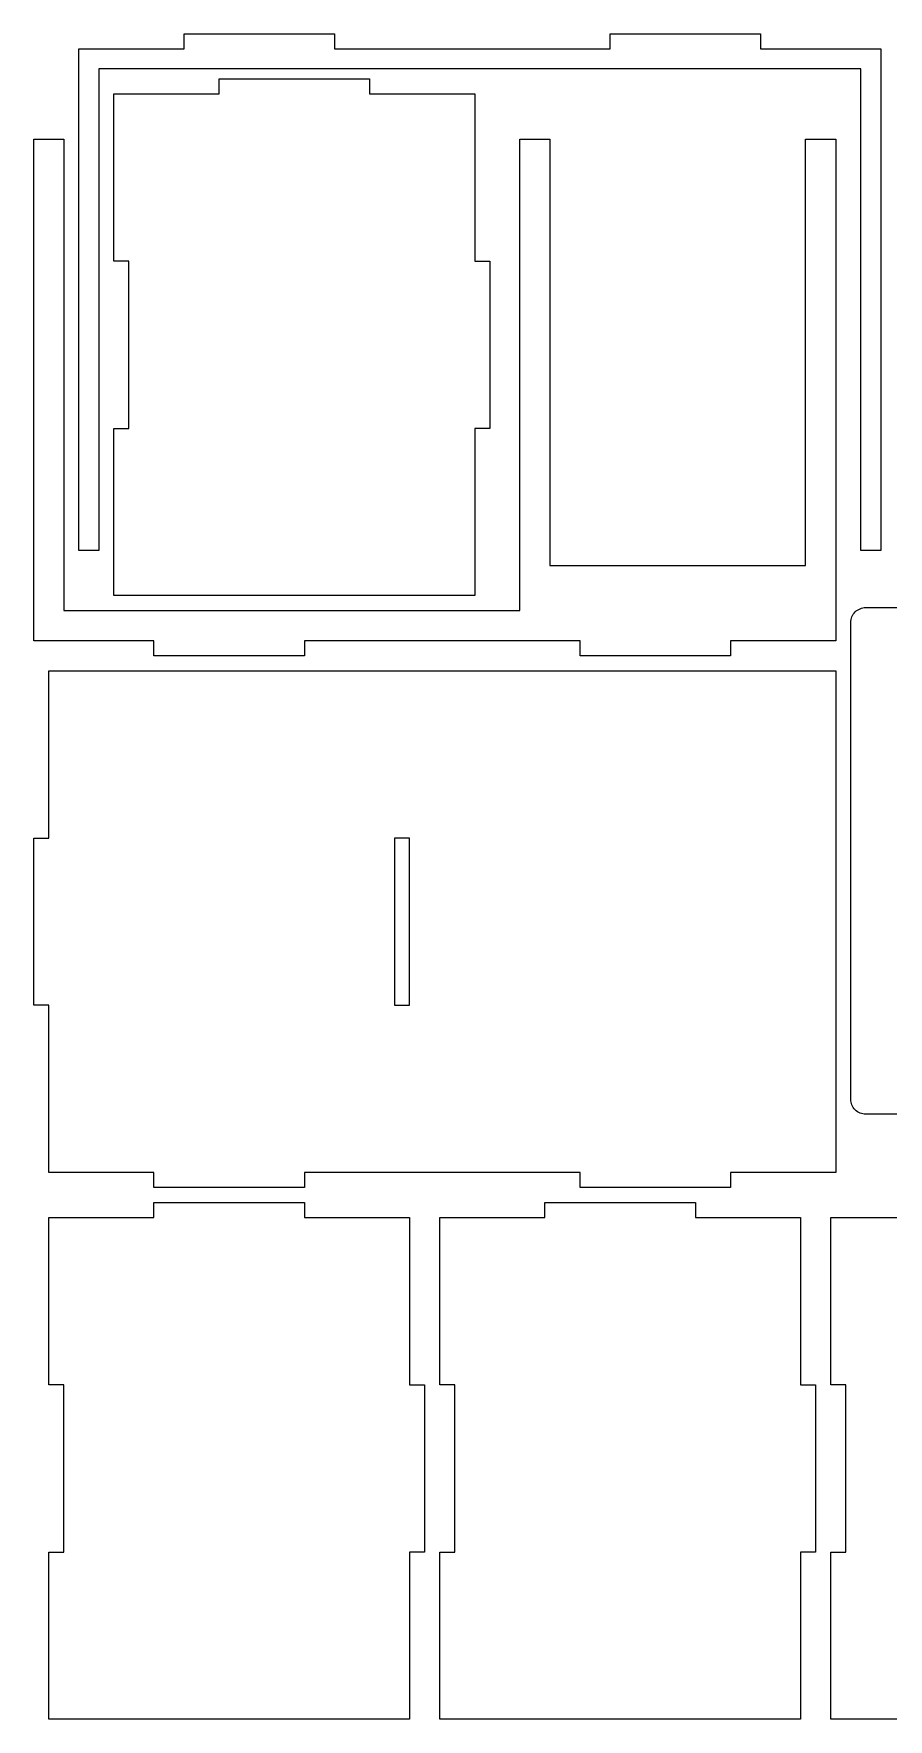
# Model space of a CAD drawing. Header units: millimetres. Extents: x -172 to 506, y -168 to 168.
# Drawn here: x -171.5 to -1, y -168 to 168 of the extents above; entities that cross this region are included whole.
import ezdxf

# ---------------------------------------------------------------- set-up
doc = ezdxf.new("R2010")
doc.units = ezdxf.units.MM
doc.header["$MEASUREMENT"] = 0
doc.layers.add('Camada 1', color=7, linetype='Continuous')

msp = doc.modelspace()

# ---------------------------------------------------------------- linework, layer by layer
at = {"layer": 'Camada 1', "color": 250, "lineweight": 20}
for points, knots in [([(-111.5, 168), (-111.5, 168), (-141.5, 168), (-141.5, 168), (-141.5, 168), (-141.5, 168), (-141.5, 165), (-141.5, 165), (-141.5, 165), (-141.5, 165), (-162.5, 165), (-162.5, 165), (-162.5, 165), (-162.5, 165), (-162.5, 65), (-162.5, 65), (-162.5, 65), (-162.5, 65), (-158.5, 65), (-158.5, 65), (-158.5, 65), (-158.5, 65), (-158.5, 161), (-158.5, 161), (-158.5, 161), (-158.5, 161), (-6.5, 161), (-6.5, 161), (-6.5, 161), (-6.5, 161), (-6.5, 65), (-6.5, 65), (-6.5, 65), (-6.5, 65), (-2.5, 65), (-2.5, 65), (-2.5, 65), (-2.5, 65), (-2.5, 165), (-2.5, 165), (-2.5, 165), (-2.5, 165), (-26.5, 165), (-26.5, 165), (-26.5, 165), (-26.5, 165), (-26.5, 168), (-26.5, 168), (-26.5, 168), (-26.5, 168), (-56.5, 168), (-56.5, 168), (-56.5, 168), (-56.5, 168), (-56.5, 165), (-56.5, 165), (-56.5, 165), (-56.5, 165), (-111.5, 165), (-111.5, 165), (-111.5, 165), (-111.5, 165), (-111.5, 168), (-111.5, 168)], [0, 0, 0, 0, 0.05882353, 0.05882353, 0.05882353, 0.05882353, 0.11764706, 0.11764706, 0.11764706, 0.11764706, 0.17647059, 0.17647059, 0.17647059, 0.17647059, 0.23529412, 0.23529412, 0.23529412, 0.23529412, 0.29411765, 0.29411765, 0.29411765, 0.29411765, 0.35294118, 0.35294118, 0.35294118, 0.35294118, 0.41176471, 0.41176471, 0.41176471, 0.41176471, 0.47058824, 0.47058824, 0.47058824, 0.47058824, 0.52941176, 0.52941176, 0.52941176, 0.52941176, 0.58823529, 0.58823529, 0.58823529, 0.58823529, 0.64705882, 0.64705882, 0.64705882, 0.64705882, 0.70588235, 0.70588235, 0.70588235, 0.70588235, 0.76470588, 0.76470588, 0.76470588, 0.76470588, 0.82352941, 0.82352941, 0.82352941, 0.82352941, 0.88235294, 0.88235294, 0.88235294, 0.88235294, 1, 1, 1, 1]), ([(-104.5, 156), (-104.5, 156), (-104.5, 159), (-104.5, 159), (-104.5, 159), (-104.5, 159), (-134.5, 159), (-134.5, 159), (-134.5, 159), (-134.5, 159), (-134.5, 156), (-134.5, 156), (-134.5, 156), (-134.5, 156), (-155.5, 156), (-155.5, 156), (-155.5, 156), (-155.5, 156), (-155.5, 122.6667), (-155.5, 122.6667), (-155.5, 122.6667), (-155.5, 122.6667), (-152.5, 122.6667), (-152.5, 122.6667), (-152.5, 122.6667), (-152.5, 122.6667), (-152.5, 89.3333), (-152.5, 89.3333), (-152.5, 89.3333), (-152.5, 89.3333), (-155.5, 89.3333), (-155.5, 89.3333), (-155.5, 89.3333), (-155.5, 89.3333), (-155.5, 56), (-155.5, 56), (-155.5, 56), (-155.5, 56), (-83.5, 56), (-83.5, 56), (-83.5, 56), (-83.5, 56), (-83.5, 89.3333), (-83.5, 89.3333), (-83.5, 89.3333), (-83.5, 89.3333), (-80.5, 89.3333), (-80.5, 89.3333), (-80.5, 89.3333), (-80.5, 89.3333), (-80.5, 122.6667), (-80.5, 122.6667), (-80.5, 122.6667), (-80.5, 122.6667), (-83.5, 122.6667), (-83.5, 122.6667), (-83.5, 122.6667), (-83.5, 122.6667), (-83.5, 156), (-83.5, 156), (-83.5, 156), (-83.5, 156), (-104.5, 156), (-104.5, 156)], [0, 0, 0, 0, 0.05882353, 0.05882353, 0.05882353, 0.05882353, 0.11764706, 0.11764706, 0.11764706, 0.11764706, 0.17647059, 0.17647059, 0.17647059, 0.17647059, 0.23529412, 0.23529412, 0.23529412, 0.23529412, 0.29411765, 0.29411765, 0.29411765, 0.29411765, 0.35294118, 0.35294118, 0.35294118, 0.35294118, 0.41176471, 0.41176471, 0.41176471, 0.41176471, 0.47058824, 0.47058824, 0.47058824, 0.47058824, 0.52941176, 0.52941176, 0.52941176, 0.52941176, 0.58823529, 0.58823529, 0.58823529, 0.58823529, 0.64705882, 0.64705882, 0.64705882, 0.64705882, 0.70588235, 0.70588235, 0.70588235, 0.70588235, 0.76470588, 0.76470588, 0.76470588, 0.76470588, 0.82352941, 0.82352941, 0.82352941, 0.82352941, 0.88235294, 0.88235294, 0.88235294, 0.88235294, 1, 1, 1, 1]), ([(-62.5, 44), (-62.5, 44), (-32.5, 44), (-32.5, 44), (-32.5, 44), (-32.5, 44), (-32.5, 47), (-32.5, 47), (-32.5, 47), (-32.5, 47), (-11.5, 47), (-11.5, 47), (-11.5, 47), (-11.5, 47), (-11.5, 147), (-11.5, 147), (-11.5, 147), (-11.5, 147), (-17.5, 147), (-17.5, 147), (-17.5, 147), (-17.5, 147), (-17.5, 62), (-17.5, 62), (-17.5, 62), (-17.5, 62), (-68.5, 62), (-68.5, 62), (-68.5, 62), (-68.5, 62), (-68.5, 147), (-68.5, 147), (-68.5, 147), (-68.5, 147), (-74.5, 147), (-74.5, 147), (-74.5, 147), (-74.5, 147), (-74.5, 53), (-74.5, 53), (-74.5, 53), (-74.5, 53), (-165.5, 53), (-165.5, 53), (-165.5, 53), (-165.5, 53), (-165.5, 147), (-165.5, 147), (-165.5, 147), (-165.5, 147), (-171.5, 147), (-171.5, 147), (-171.5, 147), (-171.5, 147), (-171.5, 47), (-171.5, 47), (-171.5, 47), (-171.5, 47), (-147.5, 47), (-147.5, 47), (-147.5, 47), (-147.5, 47), (-147.5, 44), (-147.5, 44), (-147.5, 44), (-147.5, 44), (-117.5, 44), (-117.5, 44), (-117.5, 44), (-117.5, 44), (-117.5, 47), (-117.5, 47), (-117.5, 47), (-117.5, 47), (-62.5, 47), (-62.5, 47), (-62.5, 47), (-62.5, 47), (-62.5, 44), (-62.5, 44)], [0, 0, 0, 0, 0.04761905, 0.04761905, 0.04761905, 0.04761905, 0.0952381, 0.0952381, 0.0952381, 0.0952381, 0.14285714, 0.14285714, 0.14285714, 0.14285714, 0.19047619, 0.19047619, 0.19047619, 0.19047619, 0.23809524, 0.23809524, 0.23809524, 0.23809524, 0.28571429, 0.28571429, 0.28571429, 0.28571429, 0.33333333, 0.33333333, 0.33333333, 0.33333333, 0.38095238, 0.38095238, 0.38095238, 0.38095238, 0.42857143, 0.42857143, 0.42857143, 0.42857143, 0.47619048, 0.47619048, 0.47619048, 0.47619048, 0.52380952, 0.52380952, 0.52380952, 0.52380952, 0.57142857, 0.57142857, 0.57142857, 0.57142857, 0.61904762, 0.61904762, 0.61904762, 0.61904762, 0.66666667, 0.66666667, 0.66666667, 0.66666667, 0.71428571, 0.71428571, 0.71428571, 0.71428571, 0.76190476, 0.76190476, 0.76190476, 0.76190476, 0.80952381, 0.80952381, 0.80952381, 0.80952381, 0.85714286, 0.85714286, 0.85714286, 0.85714286, 0.9047619, 0.9047619, 0.9047619, 0.9047619, 1, 1, 1, 1]), ([(168.5, 53.6098), (168.5, 53.6098), (-5.5, 53.6098), (-5.5, 53.6098), (-5.5, 53.6098), (-6.2956, 53.6098), (-7.0587, 53.2937), (-7.6213, 52.7311), (-7.6213, 52.7311), (-8.1839, 52.1685), (-8.5, 51.4054), (-8.5, 50.6098), (-8.5, 50.6098), (-8.5, 50.6098), (-8.5, -44.3902), (-8.5, -44.3902), (-8.5, -44.3902), (-8.5, -45.1858), (-8.1839, -45.9489), (-7.6213, -46.5115), (-7.6213, -46.5115), (-7.0587, -47.0741), (-6.2956, -47.3902), (-5.5, -47.3902), (-5.5, -47.3902), (-5.5, -47.3902), (168.5, -47.3902), (168.5, -47.3902), (168.5, -47.3902), (170.1568, -47.3902), (171.5, -46.0471), (171.5, -44.3902), (171.5, -44.3902), (171.5, -44.3902), (171.5, 50.6098), (171.5, 50.6098), (171.5, 50.6098), (171.5, 51.4054), (171.1839, 52.1685), (170.6213, 52.7311), (170.6213, 52.7311), (170.0587, 53.2937), (169.2956, 53.6098), (168.5, 53.6098)], [0, 0, 0, 0, 0.08333333, 0.08333333, 0.08333333, 0.08333333, 0.16666667, 0.16666667, 0.16666667, 0.16666667, 0.25, 0.25, 0.25, 0.25, 0.33333333, 0.33333333, 0.33333333, 0.33333333, 0.41666667, 0.41666667, 0.41666667, 0.41666667, 0.5, 0.5, 0.5, 0.5, 0.58333333, 0.58333333, 0.58333333, 0.58333333, 0.66666667, 0.66666667, 0.66666667, 0.66666667, 0.75, 0.75, 0.75, 0.75, 0.83333333, 0.83333333, 0.83333333, 0.83333333, 1, 1, 1, 1]), ([(-168.5, -25.6667), (-168.5, -25.6667), (-168.5, -59), (-168.5, -59), (-168.5, -59), (-168.5, -59), (-147.5, -59), (-147.5, -59), (-147.5, -59), (-147.5, -59), (-147.5, -62), (-147.5, -62), (-147.5, -62), (-147.5, -62), (-117.5, -62), (-117.5, -62), (-117.5, -62), (-117.5, -62), (-117.5, -59), (-117.5, -59), (-117.5, -59), (-117.5, -59), (-62.5, -59), (-62.5, -59), (-62.5, -59), (-62.5, -59), (-62.5, -62), (-62.5, -62), (-62.5, -62), (-62.5, -62), (-32.5, -62), (-32.5, -62), (-32.5, -62), (-32.5, -62), (-32.5, -59), (-32.5, -59), (-32.5, -59), (-32.5, -59), (-11.5, -59), (-11.5, -59), (-11.5, -59), (-11.5, -59), (-11.5, 41), (-11.5, 41), (-11.5, 41), (-11.5, 41), (-168.5, 41), (-168.5, 41), (-168.5, 41), (-168.5, 41), (-168.5, 7.6667), (-168.5, 7.6667), (-168.5, 7.6667), (-168.5, 7.6667), (-171.5, 7.6667), (-171.5, 7.6667), (-171.5, 7.6667), (-171.5, 7.6667), (-171.5, -25.6667), (-171.5, -25.6667), (-171.5, -25.6667), (-171.5, -25.6667), (-168.5, -25.6667), (-168.5, -25.6667)], [0, 0, 0, 0, 0.05882353, 0.05882353, 0.05882353, 0.05882353, 0.11764706, 0.11764706, 0.11764706, 0.11764706, 0.17647059, 0.17647059, 0.17647059, 0.17647059, 0.23529412, 0.23529412, 0.23529412, 0.23529412, 0.29411765, 0.29411765, 0.29411765, 0.29411765, 0.35294118, 0.35294118, 0.35294118, 0.35294118, 0.41176471, 0.41176471, 0.41176471, 0.41176471, 0.47058824, 0.47058824, 0.47058824, 0.47058824, 0.52941176, 0.52941176, 0.52941176, 0.52941176, 0.58823529, 0.58823529, 0.58823529, 0.58823529, 0.64705882, 0.64705882, 0.64705882, 0.64705882, 0.70588235, 0.70588235, 0.70588235, 0.70588235, 0.76470588, 0.76470588, 0.76470588, 0.76470588, 0.82352941, 0.82352941, 0.82352941, 0.82352941, 0.88235294, 0.88235294, 0.88235294, 0.88235294, 1, 1, 1, 1]), ([(-99.5, -25.6667), (-99.5, -25.6667), (-99.5, 7.6667), (-99.5, 7.6667), (-99.5, 7.6667), (-99.5, 7.6667), (-96.5, 7.6667), (-96.5, 7.6667), (-96.5, 7.6667), (-96.5, 7.6667), (-96.5, -25.6667), (-96.5, -25.6667), (-96.5, -25.6667), (-96.5, -25.6667), (-99.5, -25.6667), (-99.5, -25.6667)], [0, 0, 0, 0, 0.2, 0.2, 0.2, 0.2, 0.4, 0.4, 0.4, 0.4, 0.6, 0.6, 0.6, 0.6, 1, 1, 1, 1]), ([(-117.5, -68), (-117.5, -68), (-117.5, -65), (-117.5, -65), (-117.5, -65), (-117.5, -65), (-147.5, -65), (-147.5, -65), (-147.5, -65), (-147.5, -65), (-147.5, -68), (-147.5, -68), (-147.5, -68), (-147.5, -68), (-168.5, -68), (-168.5, -68), (-168.5, -68), (-168.5, -68), (-168.5, -101.3333), (-168.5, -101.3333), (-168.5, -101.3333), (-168.5, -101.3333), (-165.5, -101.3333), (-165.5, -101.3333), (-165.5, -101.3333), (-165.5, -101.3333), (-165.5, -134.6667), (-165.5, -134.6667), (-165.5, -134.6667), (-165.5, -134.6667), (-168.5, -134.6667), (-168.5, -134.6667), (-168.5, -134.6667), (-168.5, -134.6667), (-168.5, -168), (-168.5, -168), (-168.5, -168), (-168.5, -168), (-96.5, -168), (-96.5, -168), (-96.5, -168), (-96.5, -168), (-96.5, -134.6667), (-96.5, -134.6667), (-96.5, -134.6667), (-96.5, -134.6667), (-93.5, -134.6667), (-93.5, -134.6667), (-93.5, -134.6667), (-93.5, -134.6667), (-93.5, -101.3333), (-93.5, -101.3333), (-93.5, -101.3333), (-93.5, -101.3333), (-96.5, -101.3333), (-96.5, -101.3333), (-96.5, -101.3333), (-96.5, -101.3333), (-96.5, -68), (-96.5, -68), (-96.5, -68), (-96.5, -68), (-117.5, -68), (-117.5, -68)], [0, 0, 0, 0, 0.05882353, 0.05882353, 0.05882353, 0.05882353, 0.11764706, 0.11764706, 0.11764706, 0.11764706, 0.17647059, 0.17647059, 0.17647059, 0.17647059, 0.23529412, 0.23529412, 0.23529412, 0.23529412, 0.29411765, 0.29411765, 0.29411765, 0.29411765, 0.35294118, 0.35294118, 0.35294118, 0.35294118, 0.41176471, 0.41176471, 0.41176471, 0.41176471, 0.47058824, 0.47058824, 0.47058824, 0.47058824, 0.52941176, 0.52941176, 0.52941176, 0.52941176, 0.58823529, 0.58823529, 0.58823529, 0.58823529, 0.64705882, 0.64705882, 0.64705882, 0.64705882, 0.70588235, 0.70588235, 0.70588235, 0.70588235, 0.76470588, 0.76470588, 0.76470588, 0.76470588, 0.82352941, 0.82352941, 0.82352941, 0.82352941, 0.88235294, 0.88235294, 0.88235294, 0.88235294, 1, 1, 1, 1]), ([(-39.5, -68), (-39.5, -68), (-39.5, -65), (-39.5, -65), (-39.5, -65), (-39.5, -65), (-69.5, -65), (-69.5, -65), (-69.5, -65), (-69.5, -65), (-69.5, -68), (-69.5, -68), (-69.5, -68), (-69.5, -68), (-90.5, -68), (-90.5, -68), (-90.5, -68), (-90.5, -68), (-90.5, -101.3333), (-90.5, -101.3333), (-90.5, -101.3333), (-90.5, -101.3333), (-87.5, -101.3333), (-87.5, -101.3333), (-87.5, -101.3333), (-87.5, -101.3333), (-87.5, -134.6667), (-87.5, -134.6667), (-87.5, -134.6667), (-87.5, -134.6667), (-90.5, -134.6667), (-90.5, -134.6667), (-90.5, -134.6667), (-90.5, -134.6667), (-90.5, -168), (-90.5, -168), (-90.5, -168), (-90.5, -168), (-18.5, -168), (-18.5, -168), (-18.5, -168), (-18.5, -168), (-18.5, -134.6667), (-18.5, -134.6667), (-18.5, -134.6667), (-18.5, -134.6667), (-15.5, -134.6667), (-15.5, -134.6667), (-15.5, -134.6667), (-15.5, -134.6667), (-15.5, -101.3333), (-15.5, -101.3333), (-15.5, -101.3333), (-15.5, -101.3333), (-18.5, -101.3333), (-18.5, -101.3333), (-18.5, -101.3333), (-18.5, -101.3333), (-18.5, -68), (-18.5, -68), (-18.5, -68), (-18.5, -68), (-39.5, -68), (-39.5, -68)], [0, 0, 0, 0, 0.05882353, 0.05882353, 0.05882353, 0.05882353, 0.11764706, 0.11764706, 0.11764706, 0.11764706, 0.17647059, 0.17647059, 0.17647059, 0.17647059, 0.23529412, 0.23529412, 0.23529412, 0.23529412, 0.29411765, 0.29411765, 0.29411765, 0.29411765, 0.35294118, 0.35294118, 0.35294118, 0.35294118, 0.41176471, 0.41176471, 0.41176471, 0.41176471, 0.47058824, 0.47058824, 0.47058824, 0.47058824, 0.52941176, 0.52941176, 0.52941176, 0.52941176, 0.58823529, 0.58823529, 0.58823529, 0.58823529, 0.64705882, 0.64705882, 0.64705882, 0.64705882, 0.70588235, 0.70588235, 0.70588235, 0.70588235, 0.76470588, 0.76470588, 0.76470588, 0.76470588, 0.82352941, 0.82352941, 0.82352941, 0.82352941, 0.88235294, 0.88235294, 0.88235294, 0.88235294, 1, 1, 1, 1]), ([(38.5, -68), (38.5, -68), (38.5, -65), (38.5, -65), (38.5, -65), (38.5, -65), (8.5, -65), (8.5, -65), (8.5, -65), (8.5, -65), (8.5, -68), (8.5, -68), (8.5, -68), (8.5, -68), (-12.5, -68), (-12.5, -68), (-12.5, -68), (-12.5, -68), (-12.5, -101.3333), (-12.5, -101.3333), (-12.5, -101.3333), (-12.5, -101.3333), (-9.5, -101.3333), (-9.5, -101.3333), (-9.5, -101.3333), (-9.5, -101.3333), (-9.5, -134.6667), (-9.5, -134.6667), (-9.5, -134.6667), (-9.5, -134.6667), (-12.5, -134.6667), (-12.5, -134.6667), (-12.5, -134.6667), (-12.5, -134.6667), (-12.5, -168), (-12.5, -168), (-12.5, -168), (-12.5, -168), (59.5, -168), (59.5, -168), (59.5, -168), (59.5, -168), (59.5, -134.6667), (59.5, -134.6667), (59.5, -134.6667), (59.5, -134.6667), (62.5, -134.6667), (62.5, -134.6667), (62.5, -134.6667), (62.5, -134.6667), (62.5, -101.3333), (62.5, -101.3333), (62.5, -101.3333), (62.5, -101.3333), (59.5, -101.3333), (59.5, -101.3333), (59.5, -101.3333), (59.5, -101.3333), (59.5, -68), (59.5, -68), (59.5, -68), (59.5, -68), (38.5, -68), (38.5, -68)], [0, 0, 0, 0, 0.05882353, 0.05882353, 0.05882353, 0.05882353, 0.11764706, 0.11764706, 0.11764706, 0.11764706, 0.17647059, 0.17647059, 0.17647059, 0.17647059, 0.23529412, 0.23529412, 0.23529412, 0.23529412, 0.29411765, 0.29411765, 0.29411765, 0.29411765, 0.35294118, 0.35294118, 0.35294118, 0.35294118, 0.41176471, 0.41176471, 0.41176471, 0.41176471, 0.47058824, 0.47058824, 0.47058824, 0.47058824, 0.52941176, 0.52941176, 0.52941176, 0.52941176, 0.58823529, 0.58823529, 0.58823529, 0.58823529, 0.64705882, 0.64705882, 0.64705882, 0.64705882, 0.70588235, 0.70588235, 0.70588235, 0.70588235, 0.76470588, 0.76470588, 0.76470588, 0.76470588, 0.82352941, 0.82352941, 0.82352941, 0.82352941, 0.88235294, 0.88235294, 0.88235294, 0.88235294, 1, 1, 1, 1])]:
    msp.add_open_spline(points, degree=3, knots=knots, dxfattribs=at)

doc.saveas('drawing.dxf')
